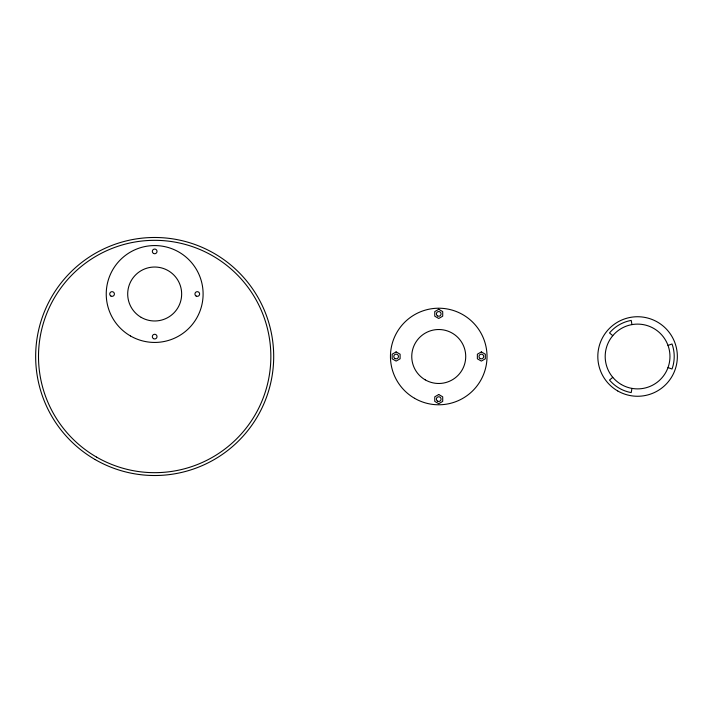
<?xml version="1.0" encoding="UTF-8"?>
<svg xmlns="http://www.w3.org/2000/svg" width="713" height="713" viewBox="0 0 713 713"><rect width="100%" height="100%" fill="white"/><g stroke="black" fill="none" stroke-linecap="round" stroke-linejoin="round"><path stroke-width="1.07" d="M631.959 388.389L631.219 392.587C622.805 391.116 614.989 386.598 609.508 380.056L612.77 377.32M668.01 345.422L672.011 343.969C674.944 351.981 674.944 361.019 672.011 369.031L668.01 367.578M612.77 335.68L609.508 332.944C614.989 326.402 622.805 321.884 631.219 320.413L631.959 324.611M438.736 309.299L434.761 311.599L434.761 316.189L438.736 318.479L442.711 316.189L442.711 311.599L438.736 309.299M396.125 351.91L392.15 354.201L392.15 358.799L396.125 361.09L400.1 358.799L400.1 354.201L396.125 351.91M481.346 351.91L477.371 354.201L477.371 358.799L481.346 361.09L485.321 358.799L485.321 354.201L481.346 351.91M438.736 394.521L434.761 396.811L434.761 401.401L438.736 403.701L442.711 401.401L442.711 396.811L438.736 394.521M621.388 384.548A32.379 32.379 0 0 0 669.962 356.5A32.379 32.379 0 0 0 621.388 328.452A32.379 32.379 0 0 0 621.388 384.548M617.699 390.938A39.768 39.768 0 0 0 677.35 356.5A39.768 39.768 0 0 0 617.699 322.062A39.768 39.768 0 0 0 617.699 390.938M414.592 398.317A48.288 48.288 0 0 0 487.024 356.5A48.288 48.288 0 0 0 414.592 314.683A48.288 48.288 0 0 0 414.592 398.317M425.242 379.869A26.987 26.987 0 0 0 465.723 356.5A26.987 26.987 0 0 0 425.242 333.131A26.987 26.987 0 0 0 425.242 379.869M480.17 358.532A2.344 2.344 0 0 0 483.69 356.5A2.344 2.344 0 0 0 480.17 354.468A2.344 2.344 0 0 0 480.17 358.532M437.568 315.921A2.344 2.344 0 0 0 441.08 313.889A2.344 2.344 0 0 0 437.568 311.857A2.344 2.344 0 0 0 437.568 315.921M394.957 358.532A2.344 2.344 0 0 0 398.469 356.5A2.344 2.344 0 0 0 394.957 354.468A2.344 2.344 0 0 0 394.957 358.532M437.568 401.143A2.344 2.344 0 0 0 441.08 399.111A2.344 2.344 0 0 0 437.568 397.079A2.344 2.344 0 0 0 437.568 401.143M95.159 459.573A119.026 119.026 0 0 0 273.694 356.5A119.026 119.026 0 0 0 95.159 253.427A119.026 119.026 0 0 0 95.159 459.573M96.585 457.113A116.183 116.183 0 0 0 270.851 356.5A116.183 116.183 0 0 0 96.585 255.887A116.183 116.183 0 0 0 96.585 457.113M141.183 317.374A26.987 26.987 0 0 0 181.655 294.006A26.987 26.987 0 0 0 141.183 270.637A26.987 26.987 0 0 0 141.183 317.374M130.452 335.948A48.431 48.431 0 0 0 203.107 294.006A48.431 48.431 0 0 0 130.452 252.063A48.431 48.431 0 0 0 130.452 335.948M196.111 296.038A2.344 2.344 0 0 0 199.622 294.006A2.344 2.344 0 0 0 196.111 291.974A2.344 2.344 0 0 0 196.111 296.038M153.5 253.427A2.344 2.344 0 0 0 157.02 251.395A2.344 2.344 0 0 0 153.5 249.363A2.344 2.344 0 0 0 153.5 253.427M110.889 296.038A2.344 2.344 0 0 0 114.41 294.006A2.344 2.344 0 0 0 110.889 291.974A2.344 2.344 0 0 0 110.889 296.038M153.5 338.648A2.344 2.344 0 0 0 157.02 336.616A2.344 2.344 0 0 0 153.5 334.584A2.344 2.344 0 0 0 153.5 338.648"/></g></svg>
